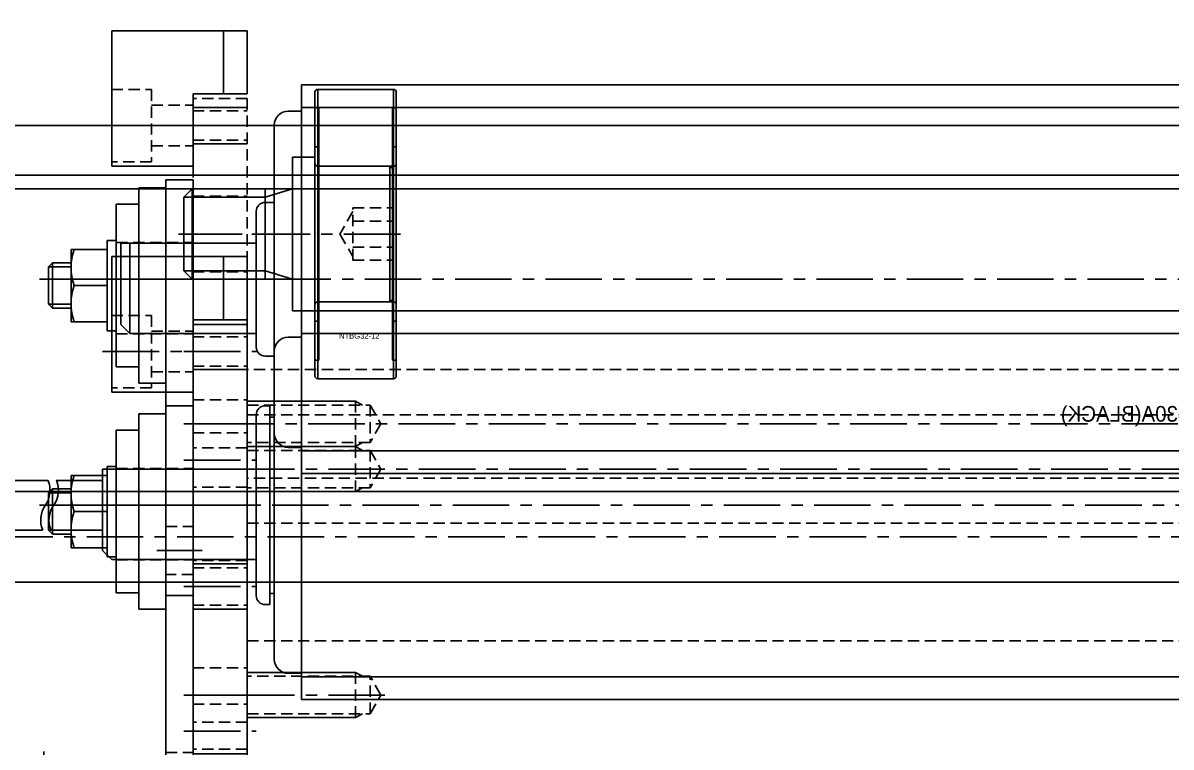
# Model space of a CAD drawing. Header units: inches. Extents: x 0 to 77285, y -118 to 40065.
# Drawn here: x 25701.2 to 25828.2, y 2635.6 to 2715.7 of the extents above; entities that cross this region are included whole.
import ezdxf
from ezdxf.enums import TextEntityAlignment as Align

# ---------------------------------------------------------------- set-up
doc = ezdxf.new("R2010")
doc.units = ezdxf.units.IN
doc.header["$LTSCALE"] = 5
doc.header["$MEASUREMENT"] = 0
doc.linetypes.add('CENTER', pattern=[2, 1.25, -0.25, 0.25, -0.25])
doc.linetypes.add('HIDDEN', pattern=[0.375, 0.25, -0.125])
for name, color, linetype in [('11', 1, 'CENTER'), ('22', 2, 'HIDDEN'), ('44', 4, 'Continuous'), ('55', 5, 'Continuous'), ('77', 40, 'HIDDEN'), ('B', 123, 'Continuous'), ('BOM-T', 4, 'Continuous'), ('G', 231, 'Continuous'), ('T', 3, 'Continuous')]:
    doc.layers.add(name, color=color, linetype=linetype)
doc.styles.add('SCI', font='')
doc.styles.get("Standard").update_dxf_attribs({"font": 'arial.ttf'})
doc.styles.get('SCI').set_extended_font_data('Gulim')
doc.dimstyles.new('SCH', dxfattribs={"dimtxt": 2.5, "dimasz": 2, "dimexe": 1.25, "dimexo": 0.625, "dimtad": 1, "dimdec": 8, "dimtxsty": 'SCI', "dimcen": 2.5, "dimclrd": 4, "dimclre": 4, "dimclrt": 7, "dimadec": 8, "dimazin": 2, "dimtfac": 1, "dimtdec": 8, "dimtmove": 0, "dimatfit": 3, "dimfxl": 1, "dimarcsym": 0})

# ---------------------------------------------------------------- blocks, each defined once
blk = doc.blocks.new('A$Ce3b21f13')
for p, q in [((2390, -1.5), (60, -1.5)), ((2390, -8.5), (60, -8.5)), ((2390, -42), (60, -42)), ((2390, -52), (60, -52))]:
    blk.add_line(p, q)
at = {"layer": '11'}
blk.add_line((2390, -47), (60, -47), dxfattribs=at)
at = {"layer": 'B'}
blk.add_line((2390, -7), (60, -7), dxfattribs=at)
blk = doc.blocks.new('A$Cd39330c3E')
for p, q in [((-3, 11), (0, 11)), ((-3, 11), (-3, -35)), ((0, 11), (0, -35)), ((-6, 10.1), (-6, -11.5)), ((-6, 10.1), (-3, 10.1)), ((-8.5, 8.3), (-8.5, -9.7)), ((-8.5, 8.3), (-6, 8.3)), ((-9.5, -5.7), (-9.5, 4.3)), ((-9.5, 4.3), (-8.5, 4.3)), ((-8.5, 4.3), (-8.5, -5.7)), ((-9.5, 3.3), (-13.5, 3.3)), ((-13.5, 3.3), (-13.5, -4.7)), ((-9.5, -4.7), (-9.5, 3.3)), ((-15.57, 1.8), (-16, 1.37)), ((-16, 1.37), (-16, -2.77)), ((-13.5, 1.8), (-15.57, 1.8)), ((-15.57, 1.8), (-15.57, -3.2)), ((-9.5, -0.7), (-13.14, -0.7)), ((-16, -2.77), (-15.57, -3.2)), ((-15.57, -3.2), (-13.5, -3.2)), ((-13.5, -4.7), (-9.5, -4.7)), ((-8.5, -5.7), (-9.5, -5.7)), ((-8.5, -9.7), (-6, -9.7)), ((-6, -11.5), (-3, -11.5)), ((-3, -35), (0, -35))]:
    blk.add_line(p, q)
for centre in [(-7.72, 1.3), (-7.72, -2.7)]:
    blk.add_arc(centre, 5.78, 159.7438, 200.2562)
at = {"layer": '11'}
for p, q in [((-17, 0), (1, 0)), ((-4, -30), (1, -30))]:
    blk.add_line(p, q, dxfattribs=at)
at = {"layer": '22'}
for p, q in [((-8.5, 4.05), (0, 4.05)), ((-8.5, -6.05), (0, -6.05)), ((-3, -27.35), (0, -27.35)), ((0, -32.65), (-3, -32.65))]:
    blk.add_line(p, q, dxfattribs=at)
at = {"layer": 'T'}
for p, q in [((-13.5, 1.37), (-16, 1.37)), ((-13.5, -2.77), (-16, -2.77))]:
    blk.add_line(p, q, dxfattribs=at)
blk = doc.blocks.new('A$C413fe28c')
for p, q in [((0, 71, 0), (0, 3, 0)), ((6, 71), (0, 71)), ((6, 71, 0), (6, 3, 0)), ((6, 3, 0), (0, 3, 0))]:
    blk.add_line(p, q)
at = {"layer": '11'}
for p, q in [((-1, 68), (7, 68)), ((-1, 56, 0), (7, 56, 0)), ((7, 51, 0), (-1, 51, 0)), ((-1, 26, 0), (7, 26, 0)), ((-1, 21, 0), (7, 21, 0)), ((-1, 9, 0), (7, 9, 0))]:
    blk.add_line(p, q, dxfattribs=at)
at = {"layer": '22'}
for p, q in [((0, 69.62), (6, 69.62)), ((0, 66.38), (6, 66.38)), ((0, 59, 0), (6, 59, 0)), ((6, 53, 0), (0, 53, 0)), ((0, 29, 0), (6, 29, 0)), ((0, 23.07, 0), (6, 23.07, 0)), ((6, 23, 0), (0, 23, 0)), ((0, 18.93, 0), (6, 18.93, 0)), ((0, 12, 0), (6, 12, 0)), ((6, 6, 0), (0, 6, 0))]:
    blk.add_line(p, q, dxfattribs=at)
at = {"layer": '77'}
blk.add_line((6, 44.9, 0), (0, 44.9, 0), dxfattribs=at)
at = {"layer": 'T'}
for p, q in [((0, 70), (6, 70)), ((0, 66), (6, 66)), ((0, 23.5, 0), (6, 23.5, 0)), ((0, 18.5, 0), (6, 18.5, 0))]:
    blk.add_line(p, q, dxfattribs=at)
blk = doc.blocks.new('A$C00f3e74d')
for p, q in [((6, 10.5), (-9, 10.5)), ((-9, -4.5, 0), (-9, 10.5, 0)), ((3.36, 10.5), (3.36, 3.5)), ((6, 3.5, 0), (6, 10.5, 0)), ((6, 3.5), (0, 3.5)), ((0, -4.5), (0, 3.5)), ((0, -4.5), (-9, -4.5))]:
    blk.add_line(p, q)
at = {"layer": '11'}
blk.add_line((-10, 0), (2, 0), dxfattribs=at)
at = {"layer": '22'}
for p, q in [((-9, 4), (-4.6, 4)), ((-4.6, 4), (-4.6, -4)), ((-4.6, 2.25), (0, 2.25)), ((-4.6, -2.25), (0, -2.25)), ((-4.6, -4), (-9, -4))]:
    blk.add_line(p, q, dxfattribs=at)
blk = doc.blocks.new('A$C983f10cb')
for p, q in [((-10, -6), (-10, 6)), ((-10, 6), (292, 6, 0)), ((292, -6, 0), (292, 6, 0)), ((-10, -6), (292, -6, 0))]:
    blk.add_line(p, q)
at = {"layer": '11'}
blk.add_line((-11, 0), (293, 0, 0), dxfattribs=at)
at = {"layer": '22'}
for p, q in [((-10, 2.07), (3.6, 2.07)), ((2, 2.5), (2, -2.5)), ((3.6, 2.07), (4.79, 0)), ((3.6, 2.07), (3.6, -2.07)), ((278.4, 2.07, 0), (277.21, 0, 0)), ((292, 2.07, 0), (278.4, 2.07, 0)), ((278.4, 2.07, 0), (278.4, -2.07, 0)), ((280, 2.5, 0), (280, -2.5, 0)), ((4.79, 0), (3.6, -2.07)), ((277.21, 0, 0), (278.4, -2.07, 0)), ((3.6, -2.07), (-10, -2.07)), ((278.4, -2.07, 0), (292, -2.07, 0))]:
    blk.add_line(p, q, dxfattribs=at)
at = {"layer": 'T'}
for p, q in [((-10, 2.5), (2, 2.5)), ((2, 2.5), (2.75, 2.07)), ((280, 2.5, 0), (279.25, 2.07, 0)), ((292, 2.5, 0), (280, 2.5, 0)), ((2, -2.5), (-10, -2.5)), ((2.75, -2.07), (2, -2.5)), ((279.25, -2.07, 0), (280, -2.5, 0)), ((280, -2.5, 0), (292, -2.5, 0))]:
    blk.add_line(p, q, dxfattribs=at)
blk = doc.blocks.new('A$C9935cfd8')
for p, q in [((-10, -6), (-10, 6)), ((-10, 6), (227, 6, 0)), ((-10, -6), (227, -6, 0))]:
    blk.add_line(p, q)
at = {"layer": '11'}
blk.add_line((-11, 0), (228, 0, 0), dxfattribs=at)
at = {"layer": '22'}
for p, q in [((-10, 2.07), (3.6, 2.07)), ((2, 2.5), (2, -2.5)), ((3.6, 2.07), (4.79, 0)), ((3.6, 2.07), (3.6, -2.07)), ((4.79, 0), (3.6, -2.07)), ((3.6, -2.07), (-10, -2.07))]:
    blk.add_line(p, q, dxfattribs=at)
at = {"layer": 'T'}
for p, q in [((-10, 2.5), (2, 2.5)), ((2, 2.5), (2.75, 2.07)), ((2, -2.5), (-10, -2.5)), ((2.75, -2.07), (2, -2.5))]:
    blk.add_line(p, q, dxfattribs=at)
blk = doc.blocks.new('A$C76fe3149')
for p, q in [((-5, 21.5), (-5, -21.5)), ((285, 21.5), (-5, 21.5)), ((285, 21.5), (285, -21.5)), ((-6.46, 18.6), (-5, 18.6)), ((285, 19), (-5, 19)), ((286.46, 18.6), (285, 18.6)), ((-8, 17.06), (-8, -17.06)), ((288, 17.06), (288, -17.06)), ((-9, 11), (-8.5, 11)), ((-8.5, 11), (-8.5, -11)), ((-10, 10), (-10, -10)), ((-8, 9.75), (-8.5, 9.75)), ((289, 8.5), (288, 8.5)), ((290, 7.5), (290, -7.5)), ((-27, 4), (-10, 4)), ((-27, 4), (-27, -5)), ((305, 4), (290, 4)), ((304, -6), (304, 4)), ((305, 4), (305, -5)), ((-33.06, 2.75), (-37.64, 2.75)), ((-32.13, 2.75), (-27, 2.75)), ((-33.64, -2.75), (-37.64, -2.75)), ((-27, -2.75), (-32.71, -2.75)), ((-27, -5), (-26, -6)), ((305, -5), (304, -6)), ((-26, -6), (-10, -6)), ((304, -6), (290, -6)), ((289, -8.5), (288, -8.5)), ((-8, -9.75), (-8.5, -9.75)), ((-9, -11), (-8.5, -11)), ((-6.46, -18.6), (-5, -18.6)), ((285, -19), (-5, -19)), ((286.46, -18.6), (285, -18.6)), ((285, -21.5), (-5, -21.5))]:
    blk.add_line(p, q)
for centre, radius, start, end in [((-6.46, 17.06), 1.54, 90, 180), ((286.46, 17.06), 1.54, 0, 90), ((-9, 10), 1, 90, 180), ((289, 7.5), 1, 0, 90), ((-35.68, 1.64), 2.85, 324.9444, 23.0267), ((-34.75, 1.64), 2.85, 324.9444, 23.0267), ((-31.01, -1.64), 2.85, 144.9444, 203.0267), ((-30.09, -1.64), 2.85, 144.9444, 203.0267), ((289, -7.5), 1, 270, 0), ((-9, -10), 1, 180, 270), ((-6.46, -17.06), 1.54, 180, 270), ((286.46, -17.06), 1.54, 270, 0)]:
    blk.add_arc(centre, radius, start, end)
at = {"layer": '11'}
blk.add_line((308, 0), (-28, 0), dxfattribs=at)
at = {"layer": '44', "style": 'SCI'}
blk.add_text('PM380LS-17-290-D-024-JD-UR430A(BLACK)', height=1.7308, dxfattribs=at).set_placement((177.73, -14.89), align=Align.MIDDLE_CENTER)
blk = doc.blocks.new('A$Cd8088dce')
blk.add_blockref('A$C413fe28c', (-157, 12.5, 0))
at = {"layer": '22'}
blk.add_blockref('A$C983f10cb', (-141, 67.5, 0), dxfattribs=at)
at = {"layer": '44'}
blk.add_blockref('A$Cd39330c3E', (-157, 63.5, 0), dxfattribs=at)
at = {"layer": '55'}
blk.add_blockref('A$C76fe3149', (-140, 63.5, 0), dxfattribs=at)
at = {"layer": '77'}
blk.add_blockref('A$C9935cfd8', (-141, 67.5, 0), dxfattribs=at)
at = {"layer": 'G'}
blk.add_blockref('A$C00f3e74d', (-157, 80.5, 0), dxfattribs=at)
blk = doc.blocks.new('A$C64dee120')
for q in [(-151, 20), (151, 8)]:
    blk.add_line((151, 20), q)
at = {"layer": '11'}
for p, q in [((152, 14), (135.21, 14)), ((173.5, -1), (173.5, 9))]:
    blk.add_line(p, q, dxfattribs=at)
at = {"layer": '22'}
for p, q in [((136.21, 14), (137.4, 16.07)), ((137.4, 16.07), (151, 16.07)), ((137.4, 11.93), (137.4, 16.07)), ((139, 11.5), (139, 16.5)), ((137.4, 11.93), (136.21, 14)), ((151, 11.93), (137.4, 11.93))]:
    blk.add_line(p, q, dxfattribs=at)
at = {"layer": 'T'}
for p, q in [((138.25, 16.07), (139, 16.5)), ((139, 16.5), (151, 16.5)), ((139, 11.5), (138.25, 11.93)), ((151, 11.5), (139, 11.5))]:
    blk.add_line(p, q, dxfattribs=at)
blk = doc.blocks.new('A$C3c9612c8')
for p, q in [((-6, 66, 0), (-6, -6)), ((0, 66), (-6, 66)), ((0, 66, 0), (0, -6)), ((0, -6, 0), (-6, -6, 0))]:
    blk.add_line(p, q)
at = {"layer": '11'}
for p, q in [((-7, 63), (1, 63)), ((-7, 51), (1, 51)), ((-7, 46), (1, 46)), ((-7, 30, 0), (1, 30, 0)), ((-7, 12, 0), (1, 12, 0)), ((-7, 0, 0), (1, 0, 0))]:
    blk.add_line(p, q, dxfattribs=at)
at = {"layer": '22'}
for p, q in [((-6, 64.62), (0, 64.62)), ((-6, 61.38), (0, 61.38)), ((-6, 55.19), (0, 55.19)), ((-6, 46.81), (0, 46.81)), ((0, 40), (-6, 40)), ((-6, 32.65, 0), (0, 32.65, 0)), ((0, 27.35, 0), (-6, 27.35, 0)), ((-6, 14.07, 0), (0, 14.07, 0)), ((-6, 9.93, 0), (0, 9.93, 0)), ((-6, 3, 0), (0, 3, 0)), ((0, -3, 0), (-6, -3, 0))]:
    blk.add_line(p, q, dxfattribs=at)
at = {"layer": 'T'}
for p, q in [((-6, 65), (0, 65)), ((-6, 61), (0, 61)), ((-6, 56), (0, 56)), ((-6, 46), (0, 46)), ((-6, 14.5, 0), (0, 14.5, 0)), ((-6, 9.5, 0), (0, 9.5, 0))]:
    blk.add_line(p, q, dxfattribs=at)
blk = doc.blocks.new('A$Cf6608077')
for p, q in [((2.5, 15.7), (2.5, -15.7)), ((2.8, 16), (2.8, -16)), ((11.2, 16), (2.8, 16)), ((11.2, 16), (11.2, -16)), ((11.5, 15.7), (11.5, -15.7)), ((2.93, 13.95), (2.5, 13.95)), ((2.93, 13.95), (2.93, -13.95)), ((11.07, 13.95), (11.07, -13.95)), ((11.5, 13.95), (11.07, 13.95)), ((2.93, 9.65), (2.5, 9.65)), ((11.5, 9.65), (11.07, 9.65)), ((0, -8.5), (0, 8.5)), ((2.5, 8.5), (0, 8.5)), ((11.2, 7.5), (2.8, 7.5)), ((10.8, 7.5), (2.8, 7.5)), ((11.2, 7.1), (10.8, 7.5)), ((10.8, -7.5), (10.8, 7.5)), ((-11.08, 5), (-12, 4.08)), ((-12, -4.08), (-12, 4.08)), ((-11.08, -5), (-11.08, 5)), ((0, 5), (-11.08, 5)), ((-12, -4.08), (-11.08, -5)), ((-11.08, -5), (0, -5)), ((2.8, -7.5), (11.2, -7.5)), ((2.8, -7.5), (10.8, -7.5)), ((10.8, -7.5), (11.2, -7.1)), ((0, -8.5), (2.5, -8.5)), ((2.5, -9.65), (2.93, -9.65)), ((11.07, -9.65), (11.5, -9.65)), ((2.5, -13.95), (2.93, -13.95)), ((11.07, -13.95), (11.5, -13.95)), ((2.8, -16), (11.2, -16))]:
    blk.add_line(p, q)
for centre, start, end in [((2.8, 15.7), 90, 180), ((11.2, 15.7), 0, 90), ((2.8, 7.8), 180, 270), ((2.8, 7.8), 180, 270), ((11.2, 7.8), 270, 0), ((2.8, -7.8), 90, 180), ((2.8, -7.8), 90, 180), ((11.2, -7.8), 0, 90), ((2.8, -15.7), 180, 270), ((11.2, -15.7), 270, 0)]:
    blk.add_arc(centre, 0.3, start, end)
blk.add_point((2.5, 0))
at = {"layer": '11'}
blk.add_line((11.95, 0), (-12.6, 0), dxfattribs=at)
at = {"layer": '22'}
for p, q in [((6.7, 2.89), (11.2, 2.89)), ((6.7, -2.89), (6.7, 2.89)), ((6.7, 2.5), (5.26, 0)), ((6.7, 1.44), (11.2, 1.44)), ((5.26, 0), (6.7, -2.5)), ((6.7, -1.44), (11.2, -1.44)), ((6.7, -2.89), (11.2, -2.89))]:
    blk.add_line(p, q, dxfattribs=at)
at = {"layer": 'T'}
for p, q in [((-12, 4.08), (-3, 4.08)), ((0, 5), (-3, 4.08)), ((-3, 5), (-3, -5)), ((-12, -4.08), (-3, -4.08)), ((0, -5), (-3, -4.08))]:
    blk.add_line(p, q, dxfattribs=at)
at = {"layer": 'BOM-T', "color": 4}
blk.add_text('NTBG32-12', height=0.6, dxfattribs=at).set_placement((5.17, -11.57, 0))
blk = doc.blocks.new('A$C571f20eb')
at = {"xscale": -1}
blk.add_blockref('A$C3c9612c8', (314.5, 14), dxfattribs=at)
blk.add_blockref('A$C64dee120', (163.5, 0))
at = {"layer": '22'}
blk.add_blockref('A$C983f10cb', (22.5, 44, 0), dxfattribs=at)
at = {"layer": '44', "xscale": -1}
for name, p in [('A$Cf6608077', (309.5, 65, 0)), ('A$Cd39330c3E', (320.5, 60, 0))]:
    blk.add_blockref(name, p, dxfattribs=at)
at = {"layer": '55'}
blk.add_blockref('A$C76fe3149', (23.5, 60, 0), dxfattribs=at)
at = {"layer": 'G', "xscale": -1}
blk.add_blockref('A$C00f3e74d', (320.5, 77, 0), dxfattribs=at)
blk = doc.blocks.new('A$C4e1bf573')
at = {"xscale": -1}
blk.add_blockref('A$C571f20eb', (163.5, -81.5, 0), dxfattribs=at)
blk = doc.blocks.new('*D582')
at = {"color": 4, "lineweight": -2, "transparency": 16777216}
for p, q in [((23904.49, 2754.34), (23904.49, 3414.26)), ((26464.49, 2754.34), (26464.49, 3414.26)), ((24064.49, 3314.26), (26304.49, 3314.26))]:
    blk.add_line(p, q, dxfattribs=at)
at = {"color": 4, "transparency": 16777216}
for points in [[(24064.49, 3340.93), (24064.49, 3287.59), (23904.49, 3314.26)], [(26304.49, 3340.93), (26304.49, 3287.59), (26464.49, 3314.26)]]:
    blk.add_solid(points, dxfattribs=at)
at = {"layer": 'Defpoints', "color": 0, "transparency": 16777216}
for p in [(26464.49, 3314.26), (23904.49, 2704.34), (26464.49, 2704.34)]:
    blk.add_point(p, dxfattribs=at)
at = {"color": 7, "transparency": 16777216, "insert": (25184.49, 3466.79), "char_height": 200, "attachment_point": 5, "style": 'SCI'}
blk.add_mtext('2560', dxfattribs=at)

msp = doc.modelspace()

# ---------------------------------------------------------------- block references
for name, p in [('A$Ce3b21f13', (23904.49380061, 2705.83538786)), ('A$Cd8088dce', (25876.99380061, 2598.83538786))]:
    msp.add_blockref(name, p)
at = {"layer": '77'}
msp.add_blockref('A$C4e1bf573', (25876.99380061, 2708.83538786, 0.00000002), dxfattribs=at)

# ---------------------------------------------------------------- dimensions: what is measured, and where the dimension line sits
dim = msp.add_linear_dim(base=(26464.4938006124, 3314.2601312156), p1=(23904.4938006124, 2704.3353878621), p2=(26464.4938006124, 2704.3353878621), dimstyle='SCH', override={"dimscale": 80})
dim.commit()
dim.dimension.update_dxf_attribs({"geometry": '*D582', "text_midpoint": (25184.4938006124, 3466.7900912688)})

doc.saveas('drawing.dxf')
